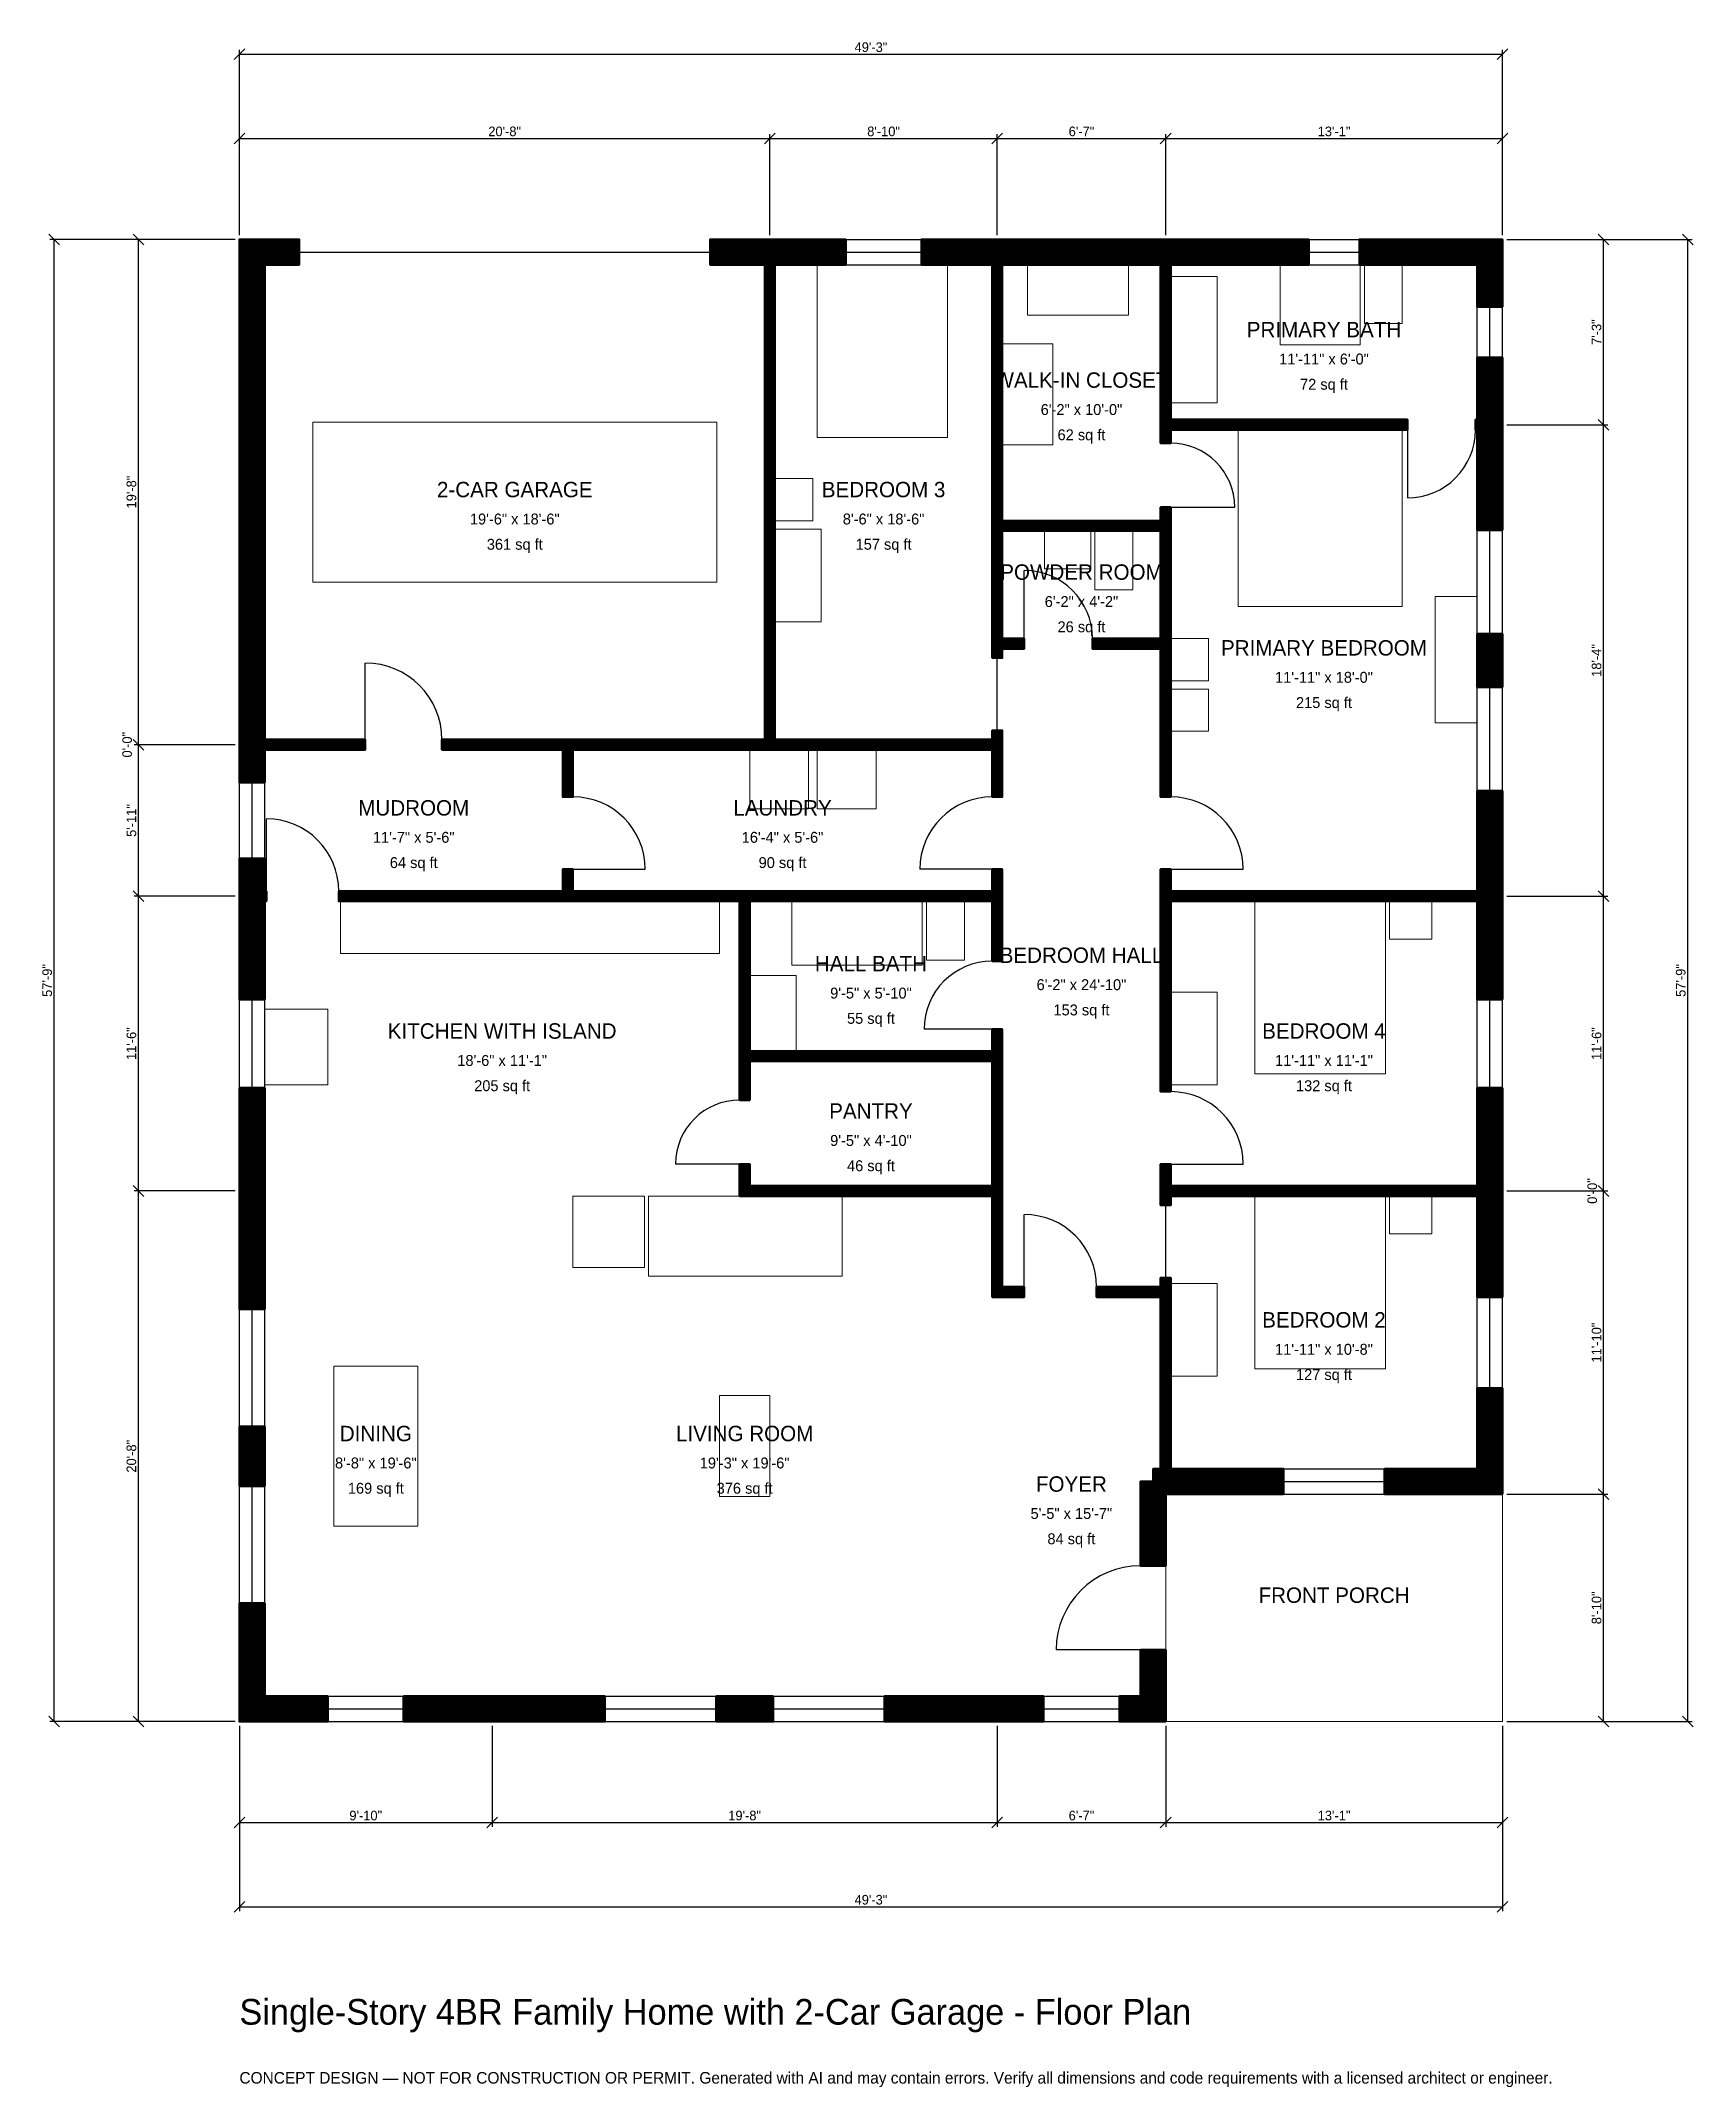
# Model space of a CAD drawing. Header units: inches. Extents: x -93 to 680, y -171 to 786.
import ezdxf
from ezdxf.enums import TextEntityAlignment as Align

# ---------------------------------------------------------------- set-up
doc = ezdxf.new("R2010")
doc.units = ezdxf.units.IN
doc.header["$MEASUREMENT"] = 0
doc.linetypes.add('DASHED', pattern=[0.6, 0.5, -0.1])
for name, color, linetype, lineweight in [('A-ANNO-DIMS', 1, 'Continuous', 13), ('A-ANNO-TEXT', 7, 'Continuous', 18), ('A-AREA-IDEN', 7, 'Continuous', 18), ('A-DOOR', 2, 'Continuous', 25), ('A-FLOR-FIXT', 9, 'Continuous', 13), ('A-FURN', 9, 'Continuous', 13), ('A-GLAZ', 4, 'Continuous', 25), ('A-SITE-PAVE', 8, 'Continuous', 13), ('A-WALL', 7, 'Continuous', 50), ('A-WALL-PATT', 8, 'Continuous', 13)]:
    doc.layers.add(name, color=color, linetype=linetype, lineweight=lineweight)
doc.dimstyles.new('PLAN', dxfattribs={"dimtxt": 4.5, "dimasz": 3, "dimexe": 2, "dimexo": 2, "dimgap": 1, "dimtad": 1, "dimdec": 0, "dimlunit": 4, "dimtsz": 2.5, "dimcen": 2.5, "dimclrd": 1, "dimclre": 1, "dimazin": 3, "dimtfac": 1, "dimtmove": 0, "dimatfit": 3})

msp = doc.modelspace()

# ---------------------------------------------------------------- hatches: boundary and pattern name
at = {"layer": 'A-WALL-PATT'}
h = msp.add_hatch(dxfattribs=at)
h.set_pattern_fill('ANSI31', color=8, scale=0.8)
h.paths.add_polyline_path([(76.7717, 0), (76.7717, 11.811), (112.2047, 11.811), (124.0157, 11.811), (170.8661, 11.811), (170.8661, 0), (124.0157, 0), (112.2047, 0), (76.7717, 0)])
h.paths.add_polyline_path([(11.811, 0), (11.811, 0), (0, 0), (0, 0), (0, 0), (0, 11.811), (0, 11.811), (0, 55.315), (11.811, 55.315), (11.811, 11.811), (41.3386, 11.811), (41.3386, 0), (11.811, 0)])
h.paths.add_polyline_path([(0, 137.9921), (11.811, 137.9921), (11.811, 110.0394), (0, 110.0394), (0, 137.9921)])
h.paths.add_polyline_path([(0, 242.126), (0, 253.937), (0, 296.2598), (11.811, 296.2598), (11.811, 253.937), (11.811, 242.126), (11.811, 192.7165), (0, 192.7165), (0, 242.126)])
h.paths.add_polyline_path([(0, 379.9213), (0, 383.4646), (0, 383.4646), (0, 388.189), (0, 388.189), (0, 391.7323), (0, 403.5433), (11.811, 403.5433), (11.811, 391.7323), (11.811, 388.189), (12.5984, 388.189), (12.5984, 383.4646), (11.811, 383.4646), (11.811, 379.9213), (11.811, 337.5984), (0, 337.5984), (0, 379.9213)])
h.paths.add_polyline_path([(0, 450.7874), (0, 454.3307), (0, 454.3307), (0, 459.0551), (0, 459.0551), (0, 462.5984), (0, 681.1024), (0, 681.1024), (0, 692.9134), (0, 692.9134), (0, 692.9134), (11.811, 692.9134), (11.811, 692.9134), (27.9528, 692.9134), (27.9528, 681.1024), (11.811, 681.1024), (11.811, 462.5984), (11.811, 459.0551), (58.8583, 459.0551), (58.8583, 454.3307), (11.811, 454.3307), (11.811, 450.7874), (11.811, 438.9764), (0, 438.9764), (0, 450.7874)])
h.paths.add_polyline_path([(242.126, 692.9134), (245.6693, 692.9134), (245.6693, 692.9134), (250.3937, 692.9134), (250.3937, 692.9134), (253.937, 692.9134), (283.4646, 692.9134), (283.4646, 681.1024), (253.937, 681.1024), (250.3937, 681.1024), (250.3937, 459.0551), (351.9685, 459.0551), (351.9685, 463.3858), (356.6929, 463.3858), (356.6929, 459.0551), (356.6929, 454.3307), (356.6929, 454.3307), (356.6929, 432.2835), (351.9685, 432.2835), (351.9685, 454.3307), (351.9685, 454.3307), (250.3937, 454.3307), (250.3937, 454.3307), (245.6693, 454.3307), (245.6693, 454.3307), (155.9055, 454.3307), (155.9055, 432.2835), (151.1811, 432.2835), (151.1811, 454.3307), (94.685, 454.3307), (94.685, 459.0551), (151.1811, 459.0551), (155.9055, 459.0551), (245.6693, 459.0551), (245.6693, 681.1024), (242.126, 681.1024), (220.0787, 681.1024), (220.0787, 692.9134), (242.126, 692.9134)])
h.paths.add_polyline_path([(351.9685, 692.9134), (351.9685, 692.9134), (356.6929, 692.9134), (356.6929, 692.9134), (360.2362, 692.9134), (360.2362, 692.9134), (427.1654, 692.9134), (427.1654, 692.9134), (430.7087, 692.9134), (430.7087, 692.9134), (435.4331, 692.9134), (435.4331, 692.9134), (500, 692.9134), (500, 681.1024), (438.9764, 681.1024), (438.9764, 681.1024), (435.4331, 681.1024), (435.4331, 608.6614), (546.063, 608.6614), (546.063, 603.937), (435.4331, 603.937), (435.4331, 597.6378), (430.7087, 597.6378), (430.7087, 603.937), (430.7087, 608.6614), (430.7087, 681.1024), (356.6929, 681.1024), (356.6929, 561.4173), (430.7087, 561.4173), (430.7087, 567.7165), (435.4331, 567.7165), (435.4331, 561.4173), (435.4331, 556.6929), (435.4331, 556.6929), (435.4331, 506.2992), (435.4331, 501.5748), (435.4331, 432.2835), (430.7087, 432.2835), (430.7087, 501.5748), (398.8189, 501.5748), (398.8189, 506.2992), (430.7087, 506.2992), (430.7087, 556.6929), (430.7087, 556.6929), (356.6929, 556.6929), (356.6929, 556.6929), (356.6929, 506.2992), (366.9291, 506.2992), (366.9291, 501.5748), (356.6929, 501.5748), (356.6929, 497.2441), (351.9685, 497.2441), (351.9685, 501.5748), (351.9685, 506.2992), (351.9685, 556.6929), (351.9685, 556.6929), (351.9685, 561.4173), (351.9685, 681.1024), (348.4252, 681.1024), (348.4252, 681.1024), (318.8976, 681.1024), (318.8976, 692.9134), (351.9685, 692.9134)])
h.paths.add_polyline_path([(578.7402, 692.9134), (578.7402, 692.9134), (590.5512, 692.9134), (590.5512, 692.9134), (590.5512, 692.9134), (590.5512, 681.1024), (590.5512, 681.1024), (590.5512, 661.4173), (578.7402, 661.4173), (578.7402, 681.1024), (523.622, 681.1024), (523.622, 692.9134), (578.7402, 692.9134)])
h.paths.add_polyline_path([(590.5512, 612.2047), (590.5512, 608.6614), (590.5512, 608.6614), (590.5512, 603.937), (590.5512, 603.937), (590.5512, 600.3937), (590.5512, 557.021), (578.7402, 557.021), (578.7402, 600.3937), (578.7402, 603.937), (577.9528, 603.937), (577.9528, 608.6614), (578.7402, 608.6614), (578.7402, 612.2047), (578.7402, 637.7953), (590.5512, 637.7953), (590.5512, 612.2047)])
h.paths.add_polyline_path([(590.5512, 483.5302), (578.7402, 483.5302), (578.7402, 508.5958), (590.5512, 508.5958), (590.5512, 483.5302)])
h.paths.add_polyline_path([(590.5512, 391.7323), (590.5512, 388.189), (590.5512, 388.189), (590.5512, 383.4646), (590.5512, 383.4646), (590.5512, 379.9213), (590.5512, 337.5984), (578.7402, 337.5984), (578.7402, 379.9213), (578.7402, 383.4646), (435.4331, 383.4646), (435.4331, 294.4882), (430.7087, 294.4882), (430.7087, 383.4646), (430.7087, 388.189), (430.7087, 398.4252), (435.4331, 398.4252), (435.4331, 388.189), (578.7402, 388.189), (578.7402, 391.7323), (578.7402, 435.105), (590.5512, 435.105), (590.5512, 391.7323)])
h.paths.add_polyline_path([(590.5512, 253.937), (590.5512, 250.3937), (590.5512, 250.3937), (590.5512, 245.6693), (590.5512, 245.6693), (590.5512, 242.126), (590.5512, 198.4252), (578.7402, 198.4252), (578.7402, 242.126), (578.7402, 245.6693), (435.4331, 245.6693), (435.4331, 245.6693), (435.4331, 241.3386), (430.7087, 241.3386), (430.7087, 245.6693), (430.7087, 245.6693), (430.7087, 250.3937), (430.7087, 260.6299), (435.4331, 260.6299), (435.4331, 250.3937), (578.7402, 250.3937), (578.7402, 253.937), (578.7402, 296.2598), (590.5512, 296.2598), (590.5512, 253.937)])
h.paths.add_polyline_path([(590.5512, 118.1102), (590.5512, 118.1102), (590.5512, 106.2992), (590.5512, 106.2992), (590.5512, 106.2992), (578.7402, 106.2992), (578.7402, 106.2992), (535.4331, 106.2992), (535.4331, 118.1102), (578.7402, 118.1102), (578.7402, 155.9055), (590.5512, 155.9055), (590.5512, 118.1102)])
h.paths.add_polyline_path([(435.4331, 106.2992), (435.4331, 106.2992), (433.0709, 106.2992), (433.0709, 103.937), (433.0709, 103.937), (433.0709, 72.8346), (421.2598, 72.8346), (421.2598, 112.2047), (427.1654, 112.2047), (427.1654, 118.1102), (430.7087, 118.1102), (430.7087, 198.4252), (400.7874, 198.4252), (400.7874, 203.1496), (430.7087, 203.1496), (430.7087, 207.4803), (435.4331, 207.4803), (435.4331, 203.1496), (435.4331, 198.4252), (435.4331, 118.1102), (488.189, 118.1102), (488.189, 106.2992), (435.4331, 106.2992)])
h.paths.add_polyline_path([(433.0709, 11.811), (433.0709, 11.811), (433.0709, 0), (433.0709, 0), (433.0709, 0), (421.2598, 0), (421.2598, 0), (411.4173, 0), (411.4173, 11.811), (421.2598, 11.811), (421.2598, 33.4646), (433.0709, 33.4646), (433.0709, 11.811)])
h.paths.add_polyline_path([(360.2362, 0), (348.4252, 0), (301.5748, 0), (301.5748, 11.811), (348.4252, 11.811), (360.2362, 11.811), (375.9843, 11.811), (375.9843, 0), (360.2362, 0)])
h.paths.add_polyline_path([(222.8346, 0), (222.8346, 11.811), (249.6063, 11.811), (249.6063, 0), (222.8346, 0)])
h.paths.add_polyline_path([(155.9055, 388.189), (233.8583, 388.189), (238.5827, 388.189), (351.9685, 388.189), (351.9685, 398.4252), (356.6929, 398.4252), (356.6929, 388.189), (356.6929, 383.4646), (356.6929, 355.5118), (351.9685, 355.5118), (351.9685, 383.4646), (238.5827, 383.4646), (238.5827, 313.3858), (351.9685, 313.3858), (351.9685, 323.622), (356.6929, 323.622), (356.6929, 313.3858), (356.6929, 308.6614), (356.6929, 250.3937), (356.6929, 245.6693), (356.6929, 203.1496), (366.9291, 203.1496), (366.9291, 198.4252), (356.6929, 198.4252), (351.9685, 198.4252), (351.9685, 203.1496), (351.9685, 245.6693), (238.5827, 245.6693), (233.8583, 245.6693), (233.8583, 250.3937), (233.8583, 260.6299), (238.5827, 260.6299), (238.5827, 250.3937), (351.9685, 250.3937), (351.9685, 308.6614), (238.5827, 308.6614), (238.5827, 290.5512), (233.8583, 290.5512), (233.8583, 308.6614), (233.8583, 313.3858), (233.8583, 383.4646), (155.9055, 383.4646), (151.1811, 383.4646), (46.4567, 383.4646), (46.4567, 388.189), (151.1811, 388.189), (151.1811, 398.4252), (155.9055, 398.4252), (155.9055, 388.189)])

# ---------------------------------------------------------------- linework, layer by layer
at = {"layer": 'A-DOOR', "linetype": 'DASHED'}
msp.add_line((27.9528, 687.0079), (220.0787, 687.0079), dxfattribs=at)
at = {"layer": 'A-DOOR'}
for p, q in [((546.063, 603.937), (546.063, 572.0472)), ((435.4331, 567.7165), (465.3543, 567.7165)), ((366.9291, 506.2992), (366.9291, 538.189)), ((58.8583, 459.0551), (58.8583, 494.8819)), ((354.3307, 463.3858), (354.3307, 497.2441)), ((12.5984, 388.189), (12.5984, 422.0472)), ((155.9055, 398.4252), (189.7638, 398.4252)), ((351.9685, 398.4252), (318.1102, 398.4252)), ((435.4331, 398.4252), (469.2913, 398.4252)), ((351.9685, 323.622), (320.0787, 323.622)), ((233.8583, 260.6299), (203.937, 260.6299)), ((435.4331, 260.6299), (469.2913, 260.6299)), ((433.0709, 207.4803), (433.0709, 241.3386)), ((366.9291, 203.1496), (366.9291, 237.0079)), ((421.2598, 33.4646), (381.8898, 33.4646))]:
    msp.add_line(p, q, dxfattribs=at)
for centre, radius, start, end in [((546.063, 603.937), 31.8898, 270, 360), ((435.4331, 567.7165), 29.9213, 0, 90), ((366.9291, 506.2992), 31.8898, 0, 90), ((58.8583, 459.0551), 35.8268, 0, 90), ((155.9055, 398.4252), 33.8583, 0, 90), ((351.9685, 398.4252), 33.8583, 90, 180), ((435.4331, 398.4252), 33.8583, 0, 90), ((12.5984, 388.189), 33.8583, 0, 90), ((351.9685, 323.622), 31.8898, 90, 180), ((233.8583, 260.6299), 29.9213, 90, 180), ((435.4331, 260.6299), 33.8583, 0, 90), ((366.9291, 203.1496), 33.8583, 0, 90), ((421.2598, 33.4646), 39.3701, 90, 180)]:
    msp.add_arc(centre, radius, start, end, dxfattribs=at)
at = {"layer": 'A-FLOR-FIXT'}
for points in [[(486.6142, 643.7008), (524.0157, 643.7008), (524.0157, 681.1024), (486.6142, 681.1024)], [(525.9843, 653.5433), (543.7008, 653.5433), (543.7008, 681.1024), (525.9843, 681.1024)], [(435.4331, 616.5354), (457.0866, 616.5354), (457.0866, 675.5906), (435.4331, 675.5906)], [(376.378, 538.9764), (398.0315, 538.9764), (398.0315, 556.6929), (376.378, 556.6929)], [(400, 529.1339), (417.7165, 529.1339), (417.7165, 556.6929), (400, 556.6929)], [(47.2441, 359.0551), (224.4094, 359.0551), (224.4094, 383.4646), (47.2441, 383.4646)], [(258.2677, 353.5433), (319.2913, 353.5433), (319.2913, 383.4646), (258.2677, 383.4646)], [(321.2598, 355.9055), (338.9764, 355.9055), (338.9764, 383.4646), (321.2598, 383.4646)], [(238.5827, 313.3858), (260.2362, 313.3858), (260.2362, 348.8189), (238.5827, 348.8189)]]:
    msp.add_lwpolyline(points, close=True, dxfattribs=at)
at = {"layer": 'A-FURN'}
for points in [[(270.0787, 600.3937), (331.1024, 600.3937), (331.1024, 681.1024), (270.0787, 681.1024)], [(368.5039, 657.4803), (415.748, 657.4803), (415.748, 681.1024), (368.5039, 681.1024)], [(356.6929, 596.8504), (380.315, 596.8504), (380.315, 644.0945), (356.6929, 644.0945)], [(34.252, 532.6772), (223.2283, 532.6772), (223.2283, 607.4803), (34.252, 607.4803)], [(466.9291, 521.2598), (543.7008, 521.2598), (543.7008, 603.937), (466.9291, 603.937)], [(250.3937, 561.4173), (268.1102, 561.4173), (268.1102, 581.1024), (250.3937, 581.1024)], [(250.3937, 514.1732), (272.0472, 514.1732), (272.0472, 557.4803), (250.3937, 557.4803)], [(559.0551, 466.9291), (578.7402, 466.9291), (578.7402, 525.9843), (559.0551, 525.9843)], [(435.4331, 486.6142), (453.1496, 486.6142), (453.1496, 506.2992), (435.4331, 506.2992)], [(435.4331, 462.9921), (453.1496, 462.9921), (453.1496, 482.6772), (435.4331, 482.6772)], [(238.5827, 426.7717), (266.1417, 426.7717), (266.1417, 454.3307), (238.5827, 454.3307)], [(270.0787, 426.7717), (297.6378, 426.7717), (297.6378, 454.3307), (270.0787, 454.3307)], [(474.8031, 302.7559), (535.8268, 302.7559), (535.8268, 383.4646), (474.8031, 383.4646)], [(537.7953, 365.748), (557.4803, 365.748), (557.4803, 383.4646), (537.7953, 383.4646)], [(435.4331, 297.6378), (457.0866, 297.6378), (457.0866, 340.9449), (435.4331, 340.9449)], [(11.811, 297.6378), (41.3386, 297.6378), (41.3386, 333.0709), (11.811, 333.0709)], [(155.9055, 212.2047), (189.3701, 212.2047), (189.3701, 245.6693), (155.9055, 245.6693)], [(191.3386, 208.2677), (281.8898, 208.2677), (281.8898, 245.6693), (191.3386, 245.6693)], [(474.8031, 164.9606), (535.8268, 164.9606), (535.8268, 245.6693), (474.8031, 245.6693)], [(537.7953, 227.9528), (557.4803, 227.9528), (557.4803, 245.6693), (537.7953, 245.6693)], [(435.4331, 161.4173), (457.0866, 161.4173), (457.0866, 204.7244), (435.4331, 204.7244)], [(44.0945, 91.3386), (83.4646, 91.3386), (83.4646, 166.1417), (44.0945, 166.1417)], [(224.4094, 105.1181), (248.0315, 105.1181), (248.0315, 152.3622), (224.4094, 152.3622)]]:
    msp.add_lwpolyline(points, close=True, dxfattribs=at)
at = {"layer": 'A-GLAZ'}
for p, q in [((283.4646, 692.9134), (318.8976, 692.9134)), ((500, 692.9134), (523.622, 692.9134)), ((283.4646, 687.0079), (318.8976, 687.0079)), ((283.4646, 681.1024), (318.8976, 681.1024)), ((500, 687.0079), (523.622, 687.0079)), ((500, 681.1024), (523.622, 681.1024)), ((578.7402, 637.7953), (578.7402, 661.4173)), ((584.6457, 637.7953), (584.6457, 661.4173)), ((590.5512, 637.7953), (590.5512, 661.4173)), ((578.7402, 508.5958), (578.7402, 557.021)), ((584.6457, 508.5958), (584.6457, 557.021)), ((590.5512, 508.5958), (590.5512, 557.021)), ((578.7402, 435.105), (578.7402, 483.5302)), ((584.6457, 435.105), (584.6457, 483.5302)), ((590.5512, 435.105), (590.5512, 483.5302)), ((0, 403.5433), (0, 438.9764)), ((5.9055, 403.5433), (5.9055, 438.9764)), ((11.811, 403.5433), (11.811, 438.9764)), ((0, 296.2598), (0, 337.5984)), ((5.9055, 296.2598), (5.9055, 337.5984)), ((11.811, 296.2598), (11.811, 337.5984)), ((578.7402, 296.2598), (578.7402, 337.5984)), ((584.6457, 296.2598), (584.6457, 337.5984)), ((590.5512, 296.2598), (590.5512, 337.5984)), ((0, 137.9921), (0, 192.7165)), ((5.9055, 137.9921), (5.9055, 192.7165)), ((11.811, 137.9921), (11.811, 192.7165)), ((578.7402, 155.9055), (578.7402, 198.4252)), ((584.6457, 155.9055), (584.6457, 198.4252)), ((590.5512, 155.9055), (590.5512, 198.4252)), ((488.189, 118.1102), (535.4331, 118.1102)), ((0, 55.315), (0, 110.0394)), ((5.9055, 55.315), (5.9055, 110.0394)), ((11.811, 55.315), (11.811, 110.0394)), ((488.189, 112.2047), (535.4331, 112.2047)), ((488.189, 106.2992), (535.4331, 106.2992)), ((41.3386, 11.811), (76.7717, 11.811)), ((170.8661, 11.811), (222.8346, 11.811)), ((249.6063, 11.811), (301.5748, 11.811)), ((375.9843, 11.811), (411.4173, 11.811)), ((41.3386, 5.9055), (76.7717, 5.9055)), ((41.3386, 0), (76.7717, 0)), ((170.8661, 5.9055), (222.8346, 5.9055)), ((170.8661, 0), (222.8346, 0)), ((249.6063, 5.9055), (301.5748, 5.9055)), ((249.6063, 0), (301.5748, 0)), ((375.9843, 5.9055), (411.4173, 5.9055)), ((375.9843, 0), (411.4173, 0))]:
    msp.add_line(p, q, dxfattribs=at)
at = {"layer": 'A-SITE-PAVE', "linetype": 'DASHED'}
msp.add_lwpolyline([(433.0709, 0), (590.5512, 0), (590.5512, 106.2992), (433.0709, 106.2992)], close=True, dxfattribs=at)
at = {"layer": 'A-WALL'}
for points in [[(0, 450.7874), (0, 454.3307), (0, 454.3307), (0, 459.0551), (0, 459.0551), (0, 462.5984), (0, 681.1024), (0, 681.1024), (0, 692.9134), (0, 692.9134), (0, 692.9134), (11.811, 692.9134), (11.811, 692.9134), (27.9528, 692.9134), (27.9528, 681.1024), (11.811, 681.1024), (11.811, 462.5984), (11.811, 459.0551), (58.8583, 459.0551), (58.8583, 454.3307), (11.811, 454.3307), (11.811, 450.7874), (11.811, 438.9764), (0, 438.9764), (0, 450.7874)], [(242.126, 692.9134), (245.6693, 692.9134), (245.6693, 692.9134), (250.3937, 692.9134), (250.3937, 692.9134), (253.937, 692.9134), (283.4646, 692.9134), (283.4646, 681.1024), (253.937, 681.1024), (250.3937, 681.1024), (250.3937, 459.0551), (351.9685, 459.0551), (351.9685, 463.3858), (356.6929, 463.3858), (356.6929, 459.0551), (356.6929, 454.3307), (356.6929, 454.3307), (356.6929, 432.2835), (351.9685, 432.2835), (351.9685, 454.3307), (351.9685, 454.3307), (250.3937, 454.3307), (250.3937, 454.3307), (245.6693, 454.3307), (245.6693, 454.3307), (155.9055, 454.3307), (155.9055, 432.2835), (151.1811, 432.2835), (151.1811, 454.3307), (94.685, 454.3307), (94.685, 459.0551), (151.1811, 459.0551), (155.9055, 459.0551), (245.6693, 459.0551), (245.6693, 681.1024), (242.126, 681.1024), (220.0787, 681.1024), (220.0787, 692.9134), (242.126, 692.9134)], [(351.9685, 692.9134), (351.9685, 692.9134), (356.6929, 692.9134), (356.6929, 692.9134), (360.2362, 692.9134), (360.2362, 692.9134), (427.1654, 692.9134), (427.1654, 692.9134), (430.7087, 692.9134), (430.7087, 692.9134), (435.4331, 692.9134), (435.4331, 692.9134), (500, 692.9134), (500, 681.1024), (438.9764, 681.1024), (438.9764, 681.1024), (435.4331, 681.1024), (435.4331, 608.6614), (546.063, 608.6614), (546.063, 603.937), (435.4331, 603.937), (435.4331, 597.6378), (430.7087, 597.6378), (430.7087, 603.937), (430.7087, 608.6614), (430.7087, 681.1024), (356.6929, 681.1024), (356.6929, 561.4173), (430.7087, 561.4173), (430.7087, 567.7165), (435.4331, 567.7165), (435.4331, 561.4173), (435.4331, 556.6929), (435.4331, 556.6929), (435.4331, 506.2992), (435.4331, 501.5748), (435.4331, 432.2835), (430.7087, 432.2835), (430.7087, 501.5748), (398.8189, 501.5748), (398.8189, 506.2992), (430.7087, 506.2992), (430.7087, 556.6929), (430.7087, 556.6929), (356.6929, 556.6929), (356.6929, 556.6929), (356.6929, 506.2992), (366.9291, 506.2992), (366.9291, 501.5748), (356.6929, 501.5748), (356.6929, 497.2441), (351.9685, 497.2441), (351.9685, 501.5748), (351.9685, 506.2992), (351.9685, 556.6929), (351.9685, 556.6929), (351.9685, 561.4173), (351.9685, 681.1024), (348.4252, 681.1024), (348.4252, 681.1024), (318.8976, 681.1024), (318.8976, 692.9134), (351.9685, 692.9134)], [(578.7402, 692.9134), (578.7402, 692.9134), (590.5512, 692.9134), (590.5512, 692.9134), (590.5512, 692.9134), (590.5512, 681.1024), (590.5512, 681.1024), (590.5512, 661.4173), (578.7402, 661.4173), (578.7402, 681.1024), (523.622, 681.1024), (523.622, 692.9134), (578.7402, 692.9134)], [(590.5512, 612.2047), (590.5512, 608.6614), (590.5512, 608.6614), (590.5512, 603.937), (590.5512, 603.937), (590.5512, 600.3937), (590.5512, 557.021), (578.7402, 557.021), (578.7402, 600.3937), (578.7402, 603.937), (577.9528, 603.937), (577.9528, 608.6614), (578.7402, 608.6614), (578.7402, 612.2047), (578.7402, 637.7953), (590.5512, 637.7953), (590.5512, 612.2047)], [(590.5512, 483.5302), (578.7402, 483.5302), (578.7402, 508.5958), (590.5512, 508.5958), (590.5512, 483.5302)], [(590.5512, 391.7323), (590.5512, 388.189), (590.5512, 388.189), (590.5512, 383.4646), (590.5512, 383.4646), (590.5512, 379.9213), (590.5512, 337.5984), (578.7402, 337.5984), (578.7402, 379.9213), (578.7402, 383.4646), (435.4331, 383.4646), (435.4331, 294.4882), (430.7087, 294.4882), (430.7087, 383.4646), (430.7087, 388.189), (430.7087, 398.4252), (435.4331, 398.4252), (435.4331, 388.189), (578.7402, 388.189), (578.7402, 391.7323), (578.7402, 435.105), (590.5512, 435.105), (590.5512, 391.7323)], [(0, 379.9213), (0, 383.4646), (0, 383.4646), (0, 388.189), (0, 388.189), (0, 391.7323), (0, 403.5433), (11.811, 403.5433), (11.811, 391.7323), (11.811, 388.189), (12.5984, 388.189), (12.5984, 383.4646), (11.811, 383.4646), (11.811, 379.9213), (11.811, 337.5984), (0, 337.5984), (0, 379.9213)], [(155.9055, 388.189), (233.8583, 388.189), (238.5827, 388.189), (351.9685, 388.189), (351.9685, 398.4252), (356.6929, 398.4252), (356.6929, 388.189), (356.6929, 383.4646), (356.6929, 355.5118), (351.9685, 355.5118), (351.9685, 383.4646), (238.5827, 383.4646), (238.5827, 313.3858), (351.9685, 313.3858), (351.9685, 323.622), (356.6929, 323.622), (356.6929, 313.3858), (356.6929, 308.6614), (356.6929, 250.3937), (356.6929, 245.6693), (356.6929, 203.1496), (366.9291, 203.1496), (366.9291, 198.4252), (356.6929, 198.4252), (351.9685, 198.4252), (351.9685, 203.1496), (351.9685, 245.6693), (238.5827, 245.6693), (233.8583, 245.6693), (233.8583, 250.3937), (233.8583, 260.6299), (238.5827, 260.6299), (238.5827, 250.3937), (351.9685, 250.3937), (351.9685, 308.6614), (238.5827, 308.6614), (238.5827, 290.5512), (233.8583, 290.5512), (233.8583, 308.6614), (233.8583, 313.3858), (233.8583, 383.4646), (155.9055, 383.4646), (151.1811, 383.4646), (46.4567, 383.4646), (46.4567, 388.189), (151.1811, 388.189), (151.1811, 398.4252), (155.9055, 398.4252), (155.9055, 388.189)], [(0, 242.126), (0, 253.937), (0, 296.2598), (11.811, 296.2598), (11.811, 253.937), (11.811, 242.126), (11.811, 192.7165), (0, 192.7165), (0, 242.126)], [(590.5512, 253.937), (590.5512, 250.3937), (590.5512, 250.3937), (590.5512, 245.6693), (590.5512, 245.6693), (590.5512, 242.126), (590.5512, 198.4252), (578.7402, 198.4252), (578.7402, 242.126), (578.7402, 245.6693), (435.4331, 245.6693), (435.4331, 245.6693), (435.4331, 241.3386), (430.7087, 241.3386), (430.7087, 245.6693), (430.7087, 245.6693), (430.7087, 250.3937), (430.7087, 260.6299), (435.4331, 260.6299), (435.4331, 250.3937), (578.7402, 250.3937), (578.7402, 253.937), (578.7402, 296.2598), (590.5512, 296.2598), (590.5512, 253.937)], [(435.4331, 106.2992), (435.4331, 106.2992), (433.0709, 106.2992), (433.0709, 103.937), (433.0709, 103.937), (433.0709, 72.8346), (421.2598, 72.8346), (421.2598, 112.2047), (427.1654, 112.2047), (427.1654, 118.1102), (430.7087, 118.1102), (430.7087, 198.4252), (400.7874, 198.4252), (400.7874, 203.1496), (430.7087, 203.1496), (430.7087, 207.4803), (435.4331, 207.4803), (435.4331, 203.1496), (435.4331, 198.4252), (435.4331, 118.1102), (488.189, 118.1102), (488.189, 106.2992), (435.4331, 106.2992)], [(590.5512, 118.1102), (590.5512, 118.1102), (590.5512, 106.2992), (590.5512, 106.2992), (590.5512, 106.2992), (578.7402, 106.2992), (578.7402, 106.2992), (535.4331, 106.2992), (535.4331, 118.1102), (578.7402, 118.1102), (578.7402, 155.9055), (590.5512, 155.9055), (590.5512, 118.1102)], [(0, 137.9921), (11.811, 137.9921), (11.811, 110.0394), (0, 110.0394), (0, 137.9921)], [(11.811, 0), (11.811, 0), (0, 0), (0, 0), (0, 0), (0, 11.811), (0, 11.811), (0, 55.315), (11.811, 55.315), (11.811, 11.811), (41.3386, 11.811), (41.3386, 0), (11.811, 0)], [(433.0709, 11.811), (433.0709, 11.811), (433.0709, 0), (433.0709, 0), (433.0709, 0), (421.2598, 0), (421.2598, 0), (411.4173, 0), (411.4173, 11.811), (421.2598, 11.811), (421.2598, 33.4646), (433.0709, 33.4646), (433.0709, 11.811)], [(76.7717, 0), (76.7717, 11.811), (112.2047, 11.811), (124.0157, 11.811), (170.8661, 11.811), (170.8661, 0), (124.0157, 0), (112.2047, 0), (76.7717, 0)], [(222.8346, 0), (222.8346, 11.811), (249.6063, 11.811), (249.6063, 0), (222.8346, 0)], [(360.2362, 0), (348.4252, 0), (301.5748, 0), (301.5748, 11.811), (348.4252, 11.811), (360.2362, 11.811), (375.9843, 11.811), (375.9843, 0), (360.2362, 0)]]:
    msp.add_lwpolyline(points, close=True, dxfattribs=at)

# ---------------------------------------------------------------- texts
at = {"layer": 'A-ANNO-TEXT'}
for s, height, p in [('Single-Story 4BR Family Home with 2-Car Garage - Floor Plan', 12, (0, -141.7323)), ('CONCEPT DESIGN — NOT FOR CONSTRUCTION OR PERMIT. Generated with AI and may contain errors. Verify all dimensions and code requirements with a licensed architect or engineer.', 5.4, (0, -169.2913))]:
    msp.add_text(s, height=height, dxfattribs=at).set_placement(p)
at = {"layer": 'A-AREA-IDEN'}
for s, height, p in [('PRIMARY BATH', 7.2, (507.0866, 650.7874)), ('11\'-11" x 6\'-0"', 5.1, (507.0866, 637.0079)), ('WALK-IN CLOSET', 7.2, (393.7008, 627.1654)), ('72 sq ft', 5.1, (507.0866, 625.1968)), ('6\'-2" x 10\'-0"', 5.1, (393.7008, 613.3858)), ('62 sq ft', 5.1, (393.7008, 601.5748)), ('2-CAR GARAGE', 7.2, (128.7402, 575.9843)), ('BEDROOM 3', 7.2, (301.1811, 575.9843)), ('19\'-6" x 18\'-6"', 5.1, (128.7402, 562.2047)), ('8\'-6" x 18\'-6"', 5.1, (301.1811, 562.2047)), ('361 sq ft', 5.1, (128.7402, 550.3937)), ('157 sq ft', 5.1, (301.1811, 550.3937)), ('POWDER ROOM', 7.2, (393.7008, 537.4016)), ('6\'-2" x 4\'-2"', 5.1, (393.7008, 523.622)), ('26 sq ft', 5.1, (393.7008, 511.811)), ('PRIMARY BEDROOM', 7.2, (507.0866, 501.9685)), ('11\'-11" x 18\'-0"', 5.1, (507.0866, 488.189)), ('215 sq ft', 5.1, (507.0866, 476.378)), ('MUDROOM', 7.2, (81.4961, 427.1654)), ('LAUNDRY', 7.2, (253.937, 427.1654)), ('11\'-7" x 5\'-6"', 5.1, (81.4961, 413.3858)), ('16\'-4" x 5\'-6"', 5.1, (253.937, 413.3858)), ('64 sq ft', 5.1, (81.4961, 401.5748)), ('90 sq ft', 5.1, (253.937, 401.5748)), ('HALL BATH', 7.2, (295.2756, 354.3307)), ('BEDROOM HALL', 7.2, (393.7008, 358.2677)), ('6\'-2" x 24\'-10"', 5.1, (393.7008, 344.4882)), ('9\'-5" x 5\'-10"', 5.1, (295.2756, 340.5512)), ('153 sq ft', 5.1, (393.7008, 332.6772)), ('KITCHEN WITH ISLAND', 7.2, (122.8346, 322.8346)), ('55 sq ft', 5.1, (295.2756, 328.7402)), ('BEDROOM 4', 7.2, (507.0866, 322.8346)), ('18\'-6" x 11\'-1"', 5.1, (122.8346, 309.0551)), ('11\'-11" x 11\'-1"', 5.1, (507.0866, 309.0551)), ('205 sq ft', 5.1, (122.8346, 297.2441)), ('132 sq ft', 5.1, (507.0866, 297.2441)), ('PANTRY', 7.2, (295.2756, 285.4331)), ('9\'-5" x 4\'-10"', 5.1, (295.2756, 271.6535)), ('46 sq ft', 5.1, (295.2756, 259.8425)), ('BEDROOM 2', 7.2, (507.0866, 187.7953)), ('11\'-11" x 10\'-8"', 5.1, (507.0866, 174.0157)), ('127 sq ft', 5.1, (507.0866, 162.2047)), ('DINING', 7.2, (63.7795, 134.6457)), ('LIVING ROOM', 7.2, (236.2205, 134.6457)), ('8\'-8" x 19\'-6"', 5.1, (63.7795, 120.8661)), ('19\'-3" x 19\'-6"', 5.1, (236.2205, 120.8661)), ('169 sq ft', 5.1, (63.7795, 109.0551)), ('376 sq ft', 5.1, (236.2205, 109.0551)), ('FOYER', 7.2, (388.9764, 111.0236)), ('5\'-5" x 15\'-7"', 5.1, (388.9764, 97.2441)), ('84 sq ft', 5.1, (388.9764, 85.4331)), ('FRONT PORCH', 7.2, (511.811, 59.0551))]:
    msp.add_text(s, height=height, dxfattribs=at).set_placement(p, align=Align.MIDDLE_CENTER)

# ---------------------------------------------------------------- dimensions: what is measured, and where the dimension line sits
at = {"layer": 'A-ANNO-DIMS'}
for base, p1, p2, text in [((0, 779.5276), (0, 692.9134), (590.5512, 692.9134), '49\'-3"'), ((0, 740.1575), (0, 692.9134), (248.0315, 692.9134), '20\'-8"'), ((248.0315, 740.1575), (248.0315, 692.9134), (354.3307, 692.9134), '8\'-10"'), ((354.3307, 740.1575), (354.3307, 692.9134), (433.0709, 692.9134), '6\'-7"'), ((433.0709, 740.1575), (433.0709, 692.9134), (590.5512, 692.9134), '13\'-1"'), ((0, -47.2441), (0, 0), (118.1102, 0), '9\'-10"'), ((0, -86.6142), (0, 0), (590.5512, 0), '49\'-3"'), ((118.1102, -47.2441), (118.1102, 0), (354.3307, 0), '19\'-8"'), ((354.3307, -47.2441), (354.3307, 0), (433.0709, 0), '6\'-7"'), ((433.0709, -47.2441), (433.0709, 0), (590.5512, 0), '13\'-1"')]:
    msp.add_linear_dim(base=base, p1=p1, p2=p2, text=text, dimstyle='PLAN', dxfattribs=at).render()
for base, p1, p2, text in [((-86.6142, 0), (0, 0), (0, 692.9134), '57\'-9"'), ((-47.2441, 456.6929), (0, 456.6929), (0, 692.9134), '19\'-8"'), ((637.7953, 606.2992), (590.5512, 606.2992), (590.5512, 692.9134), '7\'-3"'), ((677.1654, 0), (590.5512, 0), (590.5512, 692.9134), '57\'-9"'), ((637.7953, 385.8268), (590.5512, 385.8268), (590.5512, 606.2992), '18\'-4"'), ((-47.2441, 456.6929), (0, 456.6929), (0, 456.6929), '0\'-0"'), ((-47.2441, 385.8268), (0, 385.8268), (0, 456.6929), '5\'-11"'), ((-47.2441, 248.0315), (0, 248.0315), (0, 385.8268), '11\'-6"'), ((637.7953, 248.0315), (590.5512, 248.0315), (590.5512, 385.8268), '11\'-6"'), ((-47.2441, 0), (0, 0), (0, 248.0315), '20\'-8"'), ((637.7953, 248.0315), (590.5512, 248.0315), (590.5512, 248.0315), '0\'-0"'), ((637.7953, 106.2992), (590.5512, 106.2992), (590.5512, 248.0315), '11\'-10"'), ((637.7953, 0), (590.5512, 0), (590.5512, 106.2992), '8\'-10"')]:
    msp.add_linear_dim(base=base, p1=p1, p2=p2, angle=90, text=text, dimstyle='PLAN', dxfattribs=at).render()

doc.saveas('drawing.dxf')
